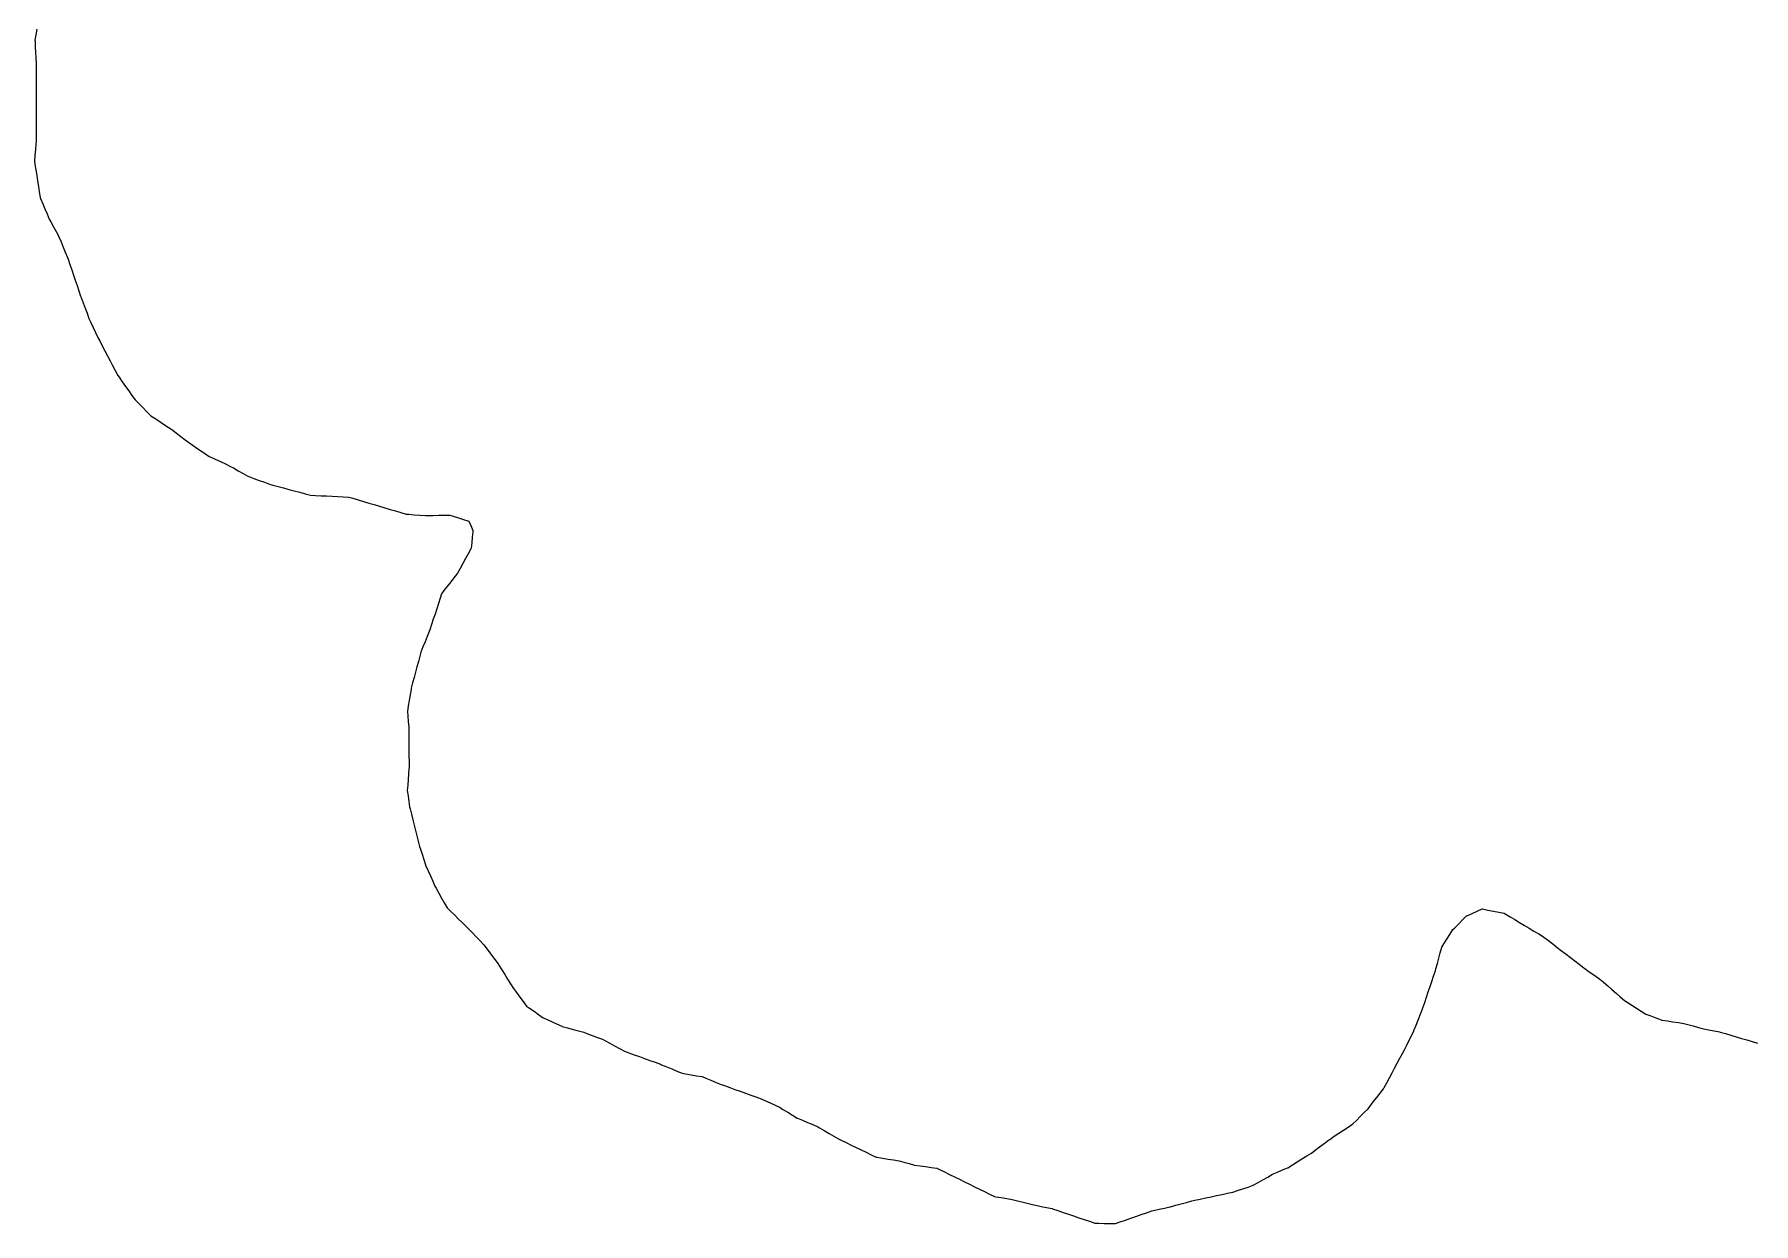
# Model space of a CAD drawing. Header units: millimetres. Extents: x 0 to 3094, y 578 to 2491.
# Drawn here: x 1721 to 2029.9, y 1650.6 to 1864.3 of the extents above; entities that cross this region are included whole.
import ezdxf

# ---------------------------------------------------------------- set-up
doc = ezdxf.new("R2010")
doc.units = ezdxf.units.MM
doc.layers.add('ALL_ISLANDS', color=7, linetype='Continuous')
doc.layers.add('OUTLINE_ISLAND_06', color=7, linetype='Continuous')

msp = doc.modelspace()

# ---------------------------------------------------------------- linework, layer by layer
at = {"layer": 'ALL_ISLANDS'}
msp.add_lwpolyline([(1721.4599, 1865.2058), (1721.2978, 1864.219), (1721.1356, 1863.2323), (1721.1447, 1863.0415), (1721.1919, 1862.0427), (1721.2392, 1861.0438), (1721.2865, 1860.0449), (1721.3337, 1859.046), (1721.3341, 1858.1856), (1721.3346, 1857.1856), (1721.3351, 1856.1856), (1721.3355, 1855.1856), (1721.336, 1854.1856), (1721.3364, 1853.1856), (1721.3369, 1852.1856), (1721.3374, 1851.1856), (1721.3378, 1850.1856), (1721.3383, 1849.1856), (1721.3388, 1848.1856), (1721.3392, 1847.1856), (1721.3397, 1846.1856), (1721.3402, 1845.1856), (1721.2879, 1844.5763), (1721.2025, 1843.5799), (1721.1171, 1842.5836), (1721.0317, 1841.5872), (1721.1366, 1840.9139), (1721.2905, 1839.9258), (1721.4445, 1838.9377), (1721.5984, 1837.9496), (1721.7523, 1836.9616), (1721.9063, 1835.9735), (1722.0602, 1834.9854), (1722.1454, 1834.782), (1722.5316, 1833.8596), (1722.9179, 1832.9372), (1723.3042, 1832.0148), (1723.6904, 1831.0924), (1723.9632, 1830.6017), (1724.4489, 1829.7276), (1724.9347, 1828.8535), (1725.4204, 1827.9794), (1725.4446, 1827.9211), (1725.827, 1826.9971), (1726.2094, 1826.0731), (1726.5918, 1825.1491), (1726.9742, 1824.2252), (1727.0897, 1823.885), (1727.4113, 1822.9381), (1727.7328, 1821.9912), (1728.0543, 1821.0443), (1728.3759, 1820.0974), (1728.6974, 1819.1505), (1729.0189, 1818.2036), (1729.3405, 1817.2567), (1729.44, 1816.9909), (1729.7905, 1816.0544), (1730.1411, 1815.1178), (1730.4916, 1814.1813), (1730.8422, 1813.2447), (1731.1801, 1812.527), (1731.6061, 1811.6223), (1732.0322, 1810.7176), (1732.4582, 1809.8129), (1732.7729, 1809.2096), (1733.2355, 1808.323), (1733.698, 1807.4364), (1734.1606, 1806.5498), (1734.6231, 1805.6632), (1735.0857, 1804.7766), (1735.5482, 1803.89), (1736.0108, 1803.0034), (1736.2414, 1802.6798), (1736.8218, 1801.8655), (1737.4022, 1801.0511), (1737.9826, 1800.2368), (1738.563, 1799.4225), (1739.1434, 1798.6081), (1739.8484, 1797.903), (1740.5554, 1797.1958), (1741.2625, 1796.4886), (1741.9695, 1795.7814), (1742.5667, 1795.3817), (1743.3978, 1794.8256), (1744.2289, 1794.2694), (1745.06, 1793.7132), (1745.891, 1793.1571), (1746.5529, 1792.6552), (1747.3497, 1792.0509), (1748.1465, 1791.4466), (1748.9432, 1790.8424), (1749.1311, 1790.7146), (1749.9579, 1790.1521), (1750.7847, 1789.5897), (1751.6115, 1789.0272), (1752.4383, 1788.4647), (1752.6341, 1788.3731), (1753.54, 1787.9495), (1754.4458, 1787.5259), (1755.3517, 1787.1023), (1756.2575, 1786.6787), (1756.7865, 1786.3815), (1757.6583, 1785.8916), (1758.5301, 1785.4017), (1759.4019, 1784.9119), (1759.5443, 1784.8588), (1760.4813, 1784.5093), (1761.4182, 1784.1599), (1762.3552, 1783.8105), (1763.2921, 1783.4611), (1763.8703, 1783.3064), (1764.8363, 1783.048), (1765.8023, 1782.7895), (1766.7684, 1782.5311), (1767.7344, 1782.2726), (1768.7004, 1782.0142), (1769.6665, 1781.7558), (1770.6325, 1781.4973), (1771.5375, 1781.4517), (1772.5363, 1781.4013), (1773.535, 1781.351), (1774.5337, 1781.3006), (1775.5324, 1781.2503), (1776.5312, 1781.1999), (1777.5299, 1781.1496), (1778.2509, 1780.9363), (1779.2098, 1780.6526), (1780.1687, 1780.3689), (1781.1277, 1780.0852), (1782.0866, 1779.8016), (1783.0455, 1779.5179), (1784.0044, 1779.2342), (1784.9633, 1778.9505), (1785.9223, 1778.6668), (1786.8812, 1778.3831), (1787.8401, 1778.0995), (1788.2966, 1778.0632), (1789.2935, 1777.9839), (1790.2903, 1777.9047), (1791.2872, 1777.8254), (1791.6853, 1777.8354), (1792.685, 1777.8604), (1793.6847, 1777.8855), (1794.6844, 1777.9106), (1795.6841, 1777.9356), (1796.2526, 1777.7512), (1797.2038, 1777.4427), (1798.155, 1777.1342), (1799.1062, 1776.8257), (1799.4237, 1776.07), (1799.8111, 1775.1481), (1799.7925, 1774.9404), (1799.7035, 1773.9444), (1799.6145, 1772.9483), (1799.5255, 1771.9523), (1799.476, 1771.8617), (1798.9964, 1770.9842), (1798.5169, 1770.1067), (1798.0373, 1769.2291), (1797.5578, 1768.3516), (1797.0782, 1767.4741), (1796.6549, 1766.9384), (1796.0349, 1766.1538), (1795.4149, 1765.3692), (1794.7948, 1764.5846), (1794.1748, 1763.8001), (1793.9224, 1763.0071), (1793.619, 1762.0542), (1793.3157, 1761.1014), (1793.0123, 1760.1485), (1792.709, 1759.1956), (1792.4056, 1758.2427), (1792.1023, 1757.2898), (1791.9919, 1757.0211), (1791.6119, 1756.0962), (1791.2319, 1755.1712), (1790.8519, 1754.2462), (1790.4718, 1753.3212), (1790.2796, 1752.6003), (1790.0219, 1751.6341), (1789.7642, 1750.6678), (1789.5065, 1749.7016), (1789.2488, 1748.7354), (1788.9912, 1747.7691), (1788.7335, 1746.8029), (1788.7006, 1746.6037), (1788.5377, 1745.617), (1788.3748, 1744.6304), (1788.2119, 1743.6437), (1788.049, 1742.6571), (1788.1202, 1741.8148), (1788.2043, 1740.8183), (1788.2885, 1739.8219), (1788.2899, 1739.6697), (1788.2989, 1738.6698), (1788.3079, 1737.6698), (1788.317, 1736.6699), (1788.326, 1735.6699), (1788.335, 1734.67), (1788.344, 1733.67), (1788.3531, 1732.67), (1788.3337, 1732.4184), (1788.2569, 1731.4213), (1788.1801, 1730.4243), (1788.1033, 1729.4272), (1788.0265, 1728.4302), (1788.161, 1727.4748), (1788.3003, 1726.4846), (1788.4397, 1725.4944), (1788.5294, 1725.1383), (1788.7737, 1724.1686), (1789.0181, 1723.1989), (1789.2625, 1722.2293), (1789.5068, 1721.2596), (1789.7512, 1720.2899), (1789.9956, 1719.3202), (1790.2399, 1718.3505), (1790.3768, 1717.9263), (1790.6838, 1716.9746), (1790.9908, 1716.0228), (1791.2978, 1715.0711), (1791.3693, 1714.9117), (1791.7783, 1713.9992), (1792.1873, 1713.0866), (1792.5963, 1712.1741), (1793.0053, 1711.2616), (1793.2233, 1710.8695), (1793.7093, 1709.9956), (1794.1952, 1709.1216), (1794.6812, 1708.2476), (1795.1671, 1707.3736), (1795.7671, 1706.7903), (1796.4841, 1706.0932), (1797.2011, 1705.3961), (1797.9181, 1704.699), (1798.6351, 1704.0019), (1799.031, 1703.5888), (1799.7229, 1702.8668), (1800.4148, 1702.1448), (1801.1067, 1701.4228), (1801.7986, 1700.7008), (1801.9622, 1700.4814), (1802.5601, 1699.6799), (1803.158, 1698.8783), (1803.7559, 1698.0767), (1804.3537, 1697.2751), (1804.4702, 1697.0897), (1805.0019, 1696.2427), (1805.5336, 1695.3958), (1806.0653, 1694.5489), (1806.597, 1693.702), (1807.1288, 1692.8551), (1807.6785, 1692.1196), (1808.2773, 1691.3187), (1808.876, 1690.5177), (1809.4747, 1689.7168), (1809.9941, 1689.3471), (1810.8089, 1688.7673), (1811.6236, 1688.1875), (1812.4384, 1687.6077), (1813.0398, 1687.3351), (1813.9506, 1686.9222), (1814.8614, 1686.5094), (1815.7722, 1686.0965), (1815.8827, 1686.0658), (1816.8461, 1685.7979), (1817.8095, 1685.5299), (1818.773, 1685.2619), (1819.7364, 1684.994), (1820.3143, 1684.7794), (1821.2518, 1684.4314), (1822.1893, 1684.0835), (1823.1268, 1683.7355), (1823.5305, 1683.5149), (1824.408, 1683.0355), (1825.2856, 1682.5561), (1826.1632, 1682.0767), (1827.0408, 1681.5972), (1827.8532, 1681.3045), (1828.794, 1680.9655), (1829.7348, 1680.6266), (1830.6756, 1680.2876), (1831.6164, 1679.9486), (1832.5572, 1679.6097), (1833.498, 1679.2707), (1833.7174, 1679.1792), (1834.6404, 1678.7943), (1835.5633, 1678.4094), (1836.4863, 1678.0245), (1837.4092, 1677.6396), (1838.0395, 1677.5346), (1839.0259, 1677.3704), (1840.0123, 1677.2062), (1840.9987, 1677.0419), (1841.6697, 1676.7669), (1842.595, 1676.3877), (1843.5203, 1676.0084), (1844.4456, 1675.6292), (1845.0291, 1675.4193), (1845.9701, 1675.0809), (1846.9111, 1674.7425), (1847.8521, 1674.4041), (1848.7931, 1674.0656), (1849.734, 1673.7272), (1850.675, 1673.3888), (1851.616, 1673.0503), (1852.2946, 1672.7322), (1853.2, 1672.3076), (1854.1054, 1671.8831), (1855.0108, 1671.4586), (1855.5183, 1671.1516), (1856.374, 1670.634), (1857.2296, 1670.1165), (1858.0853, 1669.5989), (1858.1223, 1669.5833), (1859.0432, 1669.1935), (1859.9642, 1668.8037), (1860.8851, 1668.414), (1861.806, 1668.0242), (1862.0801, 1667.8627), (1862.9415, 1667.3549), (1863.803, 1666.847), (1864.6644, 1666.3392), (1865.5259, 1665.8314), (1865.9714, 1665.6163), (1866.872, 1665.1815), (1867.7725, 1664.7468), (1868.6731, 1664.3121), (1869.5737, 1663.8773), (1870.4742, 1663.4426), (1871.3748, 1663.0078), (1872.2753, 1662.5731), (1872.4507, 1662.5446), (1873.4377, 1662.3842), (1874.4248, 1662.2238), (1875.4118, 1662.0634), (1876.3989, 1661.903), (1877.2208, 1661.6722), (1878.1835, 1661.4018), (1879.1463, 1661.1313), (1879.1859, 1661.126), (1880.1771, 1660.9935), (1881.1683, 1660.8609), (1882.1594, 1660.7283), (1883.1506, 1660.5957), (1883.6429, 1660.3532), (1884.5399, 1659.9111), (1885.4369, 1659.4691), (1886.3339, 1659.0271), (1887.2309, 1658.5851), (1888.1279, 1658.1431), (1889.0249, 1657.701), (1889.9219, 1657.259), (1890.8189, 1656.817), (1891.7159, 1656.375), (1892.6129, 1655.933), (1893.5099, 1655.4909), (1893.76, 1655.4513), (1894.7476, 1655.2945), (1895.7352, 1655.1378), (1896.7229, 1654.981), (1896.7261, 1654.9802), (1897.6944, 1654.7304), (1898.6627, 1654.4806), (1899.631, 1654.2308), (1900.5993, 1653.981), (1900.9365, 1653.9133), (1901.9169, 1653.7164), (1902.8973, 1653.5196), (1903.8778, 1653.3227), (1903.9707, 1653.2911), (1904.9176, 1652.9694), (1905.8644, 1652.6478), (1906.8113, 1652.3261), (1907.7581, 1652.0044), (1908.705, 1651.6827), (1909.6518, 1651.3611), (1910.5987, 1651.0394), (1911.5455, 1650.7177), (1912.259, 1650.7004), (1913.2587, 1650.6762), (1914.2584, 1650.6519), (1915.2582, 1650.6277), (1916.1203, 1650.9317), (1917.0634, 1651.2642), (1918.0065, 1651.5967), (1918.9496, 1651.9292), (1919.8927, 1652.2617), (1920.8358, 1652.5942), (1921.7789, 1652.9267), (1922.1143, 1652.9987), (1923.0921, 1653.2086), (1924.0698, 1653.4186), (1925.0475, 1653.6285), (1925.1455, 1653.6551), (1926.1105, 1653.9172), (1927.0756, 1654.1792), (1928.0407, 1654.4413), (1929.0057, 1654.7033), (1929.5297, 1654.8174), (1930.5068, 1655.0301), (1931.4839, 1655.2429), (1932.461, 1655.4556), (1933.4381, 1655.6683), (1934.4152, 1655.8811), (1935.3923, 1656.0938), (1936.3694, 1656.3065), (1937.1848, 1656.5747), (1938.1347, 1656.8872), (1939.0846, 1657.1997), (1940.0346, 1657.5121), (1940.9022, 1658.0079), (1941.7705, 1658.504), (1942.6387, 1659.0001), (1943.507, 1659.4962), (1944.3665, 1659.8665), (1945.2849, 1660.2622), (1946.2033, 1660.6578), (1946.2327, 1660.676), (1947.0829, 1661.2025), (1947.9331, 1661.729), (1948.7832, 1662.2555), (1949.6334, 1662.782), (1950.4836, 1663.3085), (1951.1557, 1663.8171), (1951.9531, 1664.4205), (1952.7505, 1665.0239), (1953.548, 1665.6273), (1953.7575, 1665.7669), (1954.5898, 1666.3213), (1955.422, 1666.8757), (1956.2543, 1667.4301), (1957.0865, 1667.9845), (1957.9188, 1668.5389), (1958.5531, 1669.1672), (1959.2636, 1669.8709), (1959.9741, 1670.5746), (1960.6846, 1671.2783), (1960.9947, 1671.6857), (1961.6004, 1672.4814), (1962.2061, 1673.2771), (1962.8118, 1674.0728), (1963.4174, 1674.8685), (1963.5249, 1675.0664), (1964.002, 1675.9453), (1964.4791, 1676.8241), (1964.9562, 1677.7029), (1965.4334, 1678.5818), (1965.9105, 1679.4606), (1966.3876, 1680.3395), (1966.8647, 1681.2183), (1967.3418, 1682.0971), (1967.558, 1682.5441), (1967.9934, 1683.4443), (1968.4287, 1684.3446), (1968.8641, 1685.2448), (1968.8963, 1685.3252), (1969.268, 1686.2536), (1969.6397, 1687.182), (1970.0113, 1688.1103), (1970.383, 1689.0387), (1970.5116, 1689.419), (1970.832, 1690.3662), (1971.1524, 1691.3135), (1971.4728, 1692.2608), (1971.7933, 1693.2081), (1972.1137, 1694.1553), (1972.4341, 1695.1026), (1972.7545, 1696.0499), (1972.8507, 1696.4046), (1973.1125, 1697.3697), (1973.3743, 1698.3349), (1973.636, 1699.3), (1973.8978, 1700.2651), (1974.2917, 1700.8963), (1974.8211, 1701.7446), (1975.3506, 1702.593), (1975.88, 1703.4413), (1976.2288, 1703.7895), (1976.9366, 1704.4959), (1977.6444, 1705.2023), (1978.3522, 1705.9087), (1978.4244, 1705.9413), (1979.3359, 1706.3526), (1980.2474, 1706.7638), (1981.159, 1707.1751), (1981.2052, 1707.1658), (1982.1856, 1706.9686), (1983.166, 1706.7714), (1984.1463, 1706.5742), (1985.1267, 1706.377), (1985.316, 1706.2635), (1986.1736, 1705.7491), (1987.0312, 1705.2348), (1987.8888, 1704.7205), (1988.7464, 1704.2062), (1989.604, 1703.6919), (1990.4616, 1703.1776), (1991.3192, 1702.6632), (1992.1768, 1702.1489), (1992.2593, 1702.0856), (1993.0526, 1701.4768), (1993.8459, 1700.868), (1994.6392, 1700.2592), (1995.4325, 1699.6504), (1996.2258, 1699.0416), (1997.0192, 1698.4328), (1997.8125, 1697.824), (1998.6058, 1697.2151), (1999.3991, 1696.6063), (1999.5957, 1696.4644), (2000.4065, 1695.879), (2001.2172, 1695.2936), (2002.028, 1694.7082), (2002.8388, 1694.1228), (2002.9522, 1694.0236), (2003.7048, 1693.3652), (2004.4574, 1692.7067), (2005.21, 1692.0482), (2005.9626, 1691.3898), (2006.7152, 1690.7313), (2007.1772, 1690.4349), (2008.0189, 1689.895), (2008.8605, 1689.355), (2009.7022, 1688.815), (2010.5439, 1688.275), (2011.4353, 1687.933), (2012.3689, 1687.5747), (2013.3025, 1687.2165), (2013.4369, 1687.1965), (2014.426, 1687.0491), (2015.4151, 1686.9018), (2016.4042, 1686.7545), (2017.3933, 1686.6072), (2018.1198, 1686.406), (2019.0835, 1686.1391), (2020.0472, 1685.8723), (2021.011, 1685.6054), (2021.8367, 1685.4452), (2022.8184, 1685.2547), (2023.8001, 1685.0642), (2023.8884, 1685.038), (2024.8471, 1684.7537), (2025.8058, 1684.4693), (2026.7646, 1684.185), (2027.7233, 1683.9007), (2028.682, 1683.6164), (2029.6407, 1683.332), (2030.5995, 1683.0477)], dxfattribs=at)
at = {"layer": 'OUTLINE_ISLAND_06'}
msp.add_lwpolyline([(1721.4599, 1865.2058), (1721.2978, 1864.219), (1721.1356, 1863.2323), (1721.1447, 1863.0415), (1721.1919, 1862.0427), (1721.2392, 1861.0438), (1721.2865, 1860.0449), (1721.3337, 1859.046), (1721.3341, 1858.1856), (1721.3346, 1857.1856), (1721.3351, 1856.1856), (1721.3355, 1855.1856), (1721.336, 1854.1856), (1721.3364, 1853.1856), (1721.3369, 1852.1856), (1721.3374, 1851.1856), (1721.3378, 1850.1856), (1721.3383, 1849.1856), (1721.3388, 1848.1856), (1721.3392, 1847.1856), (1721.3397, 1846.1856), (1721.3402, 1845.1856), (1721.2879, 1844.5763), (1721.2025, 1843.5799), (1721.1171, 1842.5836), (1721.0317, 1841.5872), (1721.1366, 1840.9139), (1721.2905, 1839.9258), (1721.4445, 1838.9377), (1721.5984, 1837.9496), (1721.7523, 1836.9616), (1721.9063, 1835.9735), (1722.0602, 1834.9854), (1722.1454, 1834.782), (1722.5316, 1833.8596), (1722.9179, 1832.9372), (1723.3042, 1832.0148), (1723.6904, 1831.0924), (1723.9632, 1830.6017), (1724.4489, 1829.7276), (1724.9347, 1828.8535), (1725.4204, 1827.9794), (1725.4446, 1827.9211), (1725.827, 1826.9971), (1726.2094, 1826.0731), (1726.5918, 1825.1491), (1726.9742, 1824.2252), (1727.0897, 1823.885), (1727.4113, 1822.9381), (1727.7328, 1821.9912), (1728.0543, 1821.0443), (1728.3759, 1820.0974), (1728.6974, 1819.1505), (1729.0189, 1818.2036), (1729.3405, 1817.2567), (1729.44, 1816.9909), (1729.7905, 1816.0544), (1730.1411, 1815.1178), (1730.4916, 1814.1813), (1730.8422, 1813.2447), (1731.1801, 1812.527), (1731.6061, 1811.6223), (1732.0322, 1810.7176), (1732.4582, 1809.8129), (1732.7729, 1809.2096), (1733.2355, 1808.323), (1733.698, 1807.4364), (1734.1606, 1806.5498), (1734.6231, 1805.6632), (1735.0857, 1804.7766), (1735.5482, 1803.89), (1736.0108, 1803.0034), (1736.2414, 1802.6798), (1736.8218, 1801.8655), (1737.4022, 1801.0511), (1737.9826, 1800.2368), (1738.563, 1799.4225), (1739.1434, 1798.6081), (1739.8484, 1797.903), (1740.5554, 1797.1958), (1741.2625, 1796.4886), (1741.9695, 1795.7814), (1742.5667, 1795.3817), (1743.3978, 1794.8256), (1744.2289, 1794.2694), (1745.06, 1793.7132), (1745.891, 1793.1571), (1746.5529, 1792.6552), (1747.3497, 1792.0509), (1748.1465, 1791.4466), (1748.9432, 1790.8424), (1749.1311, 1790.7146), (1749.9579, 1790.1521), (1750.7847, 1789.5897), (1751.6115, 1789.0272), (1752.4383, 1788.4647), (1752.6341, 1788.3731), (1753.54, 1787.9495), (1754.4458, 1787.5259), (1755.3517, 1787.1023), (1756.2575, 1786.6787), (1756.7865, 1786.3815), (1757.6583, 1785.8916), (1758.5301, 1785.4017), (1759.4019, 1784.9119), (1759.5443, 1784.8588), (1760.4813, 1784.5093), (1761.4182, 1784.1599), (1762.3552, 1783.8105), (1763.2921, 1783.4611), (1763.8703, 1783.3064), (1764.8363, 1783.048), (1765.8023, 1782.7895), (1766.7684, 1782.5311), (1767.7344, 1782.2726), (1768.7004, 1782.0142), (1769.6665, 1781.7558), (1770.6325, 1781.4973), (1771.5375, 1781.4517), (1772.5363, 1781.4013), (1773.535, 1781.351), (1774.5337, 1781.3006), (1775.5324, 1781.2503), (1776.5312, 1781.1999), (1777.5299, 1781.1496), (1778.2509, 1780.9363), (1779.2098, 1780.6526), (1780.1687, 1780.3689), (1781.1277, 1780.0852), (1782.0866, 1779.8016), (1783.0455, 1779.5179), (1784.0044, 1779.2342), (1784.9633, 1778.9505), (1785.9223, 1778.6668), (1786.8812, 1778.3831), (1787.8401, 1778.0995), (1788.2966, 1778.0632), (1789.2935, 1777.9839), (1790.2903, 1777.9047), (1791.2872, 1777.8254), (1791.6853, 1777.8354), (1792.685, 1777.8604), (1793.6847, 1777.8855), (1794.6844, 1777.9106), (1795.6841, 1777.9356), (1796.2526, 1777.7512), (1797.2038, 1777.4427), (1798.155, 1777.1342), (1799.1062, 1776.8257), (1799.4237, 1776.07), (1799.8111, 1775.1481), (1799.7925, 1774.9404), (1799.7035, 1773.9444), (1799.6145, 1772.9483), (1799.5255, 1771.9523), (1799.476, 1771.8617), (1798.9964, 1770.9842), (1798.5169, 1770.1067), (1798.0373, 1769.2291), (1797.5578, 1768.3516), (1797.0782, 1767.4741), (1796.6549, 1766.9384), (1796.0349, 1766.1538), (1795.4149, 1765.3692), (1794.7948, 1764.5846), (1794.1748, 1763.8001), (1793.9224, 1763.0071), (1793.619, 1762.0542), (1793.3157, 1761.1014), (1793.0123, 1760.1485), (1792.709, 1759.1956), (1792.4056, 1758.2427), (1792.1023, 1757.2898), (1791.9919, 1757.0211), (1791.6119, 1756.0962), (1791.2319, 1755.1712), (1790.8519, 1754.2462), (1790.4718, 1753.3212), (1790.2796, 1752.6003), (1790.0219, 1751.6341), (1789.7642, 1750.6678), (1789.5065, 1749.7016), (1789.2488, 1748.7354), (1788.9912, 1747.7691), (1788.7335, 1746.8029), (1788.7006, 1746.6037), (1788.5377, 1745.617), (1788.3748, 1744.6304), (1788.2119, 1743.6437), (1788.049, 1742.6571), (1788.1202, 1741.8148), (1788.2043, 1740.8183), (1788.2885, 1739.8219), (1788.2899, 1739.6697), (1788.2989, 1738.6698), (1788.3079, 1737.6698), (1788.317, 1736.6699), (1788.326, 1735.6699), (1788.335, 1734.67), (1788.344, 1733.67), (1788.3531, 1732.67), (1788.3337, 1732.4184), (1788.2569, 1731.4213), (1788.1801, 1730.4243), (1788.1033, 1729.4272), (1788.0265, 1728.4302), (1788.161, 1727.4748), (1788.3003, 1726.4846), (1788.4397, 1725.4944), (1788.5294, 1725.1383), (1788.7737, 1724.1686), (1789.0181, 1723.1989), (1789.2625, 1722.2293), (1789.5068, 1721.2596), (1789.7512, 1720.2899), (1789.9956, 1719.3202), (1790.2399, 1718.3505), (1790.3768, 1717.9263), (1790.6838, 1716.9746), (1790.9908, 1716.0228), (1791.2978, 1715.0711), (1791.3693, 1714.9117), (1791.7783, 1713.9992), (1792.1873, 1713.0866), (1792.5963, 1712.1741), (1793.0053, 1711.2616), (1793.2233, 1710.8695), (1793.7093, 1709.9956), (1794.1952, 1709.1216), (1794.6812, 1708.2476), (1795.1671, 1707.3736), (1795.7671, 1706.7903), (1796.4841, 1706.0932), (1797.2011, 1705.3961), (1797.9181, 1704.699), (1798.6351, 1704.0019), (1799.031, 1703.5888), (1799.7229, 1702.8668), (1800.4148, 1702.1448), (1801.1067, 1701.4228), (1801.7986, 1700.7008), (1801.9622, 1700.4814), (1802.5601, 1699.6799), (1803.158, 1698.8783), (1803.7559, 1698.0767), (1804.3537, 1697.2751), (1804.4702, 1697.0897), (1805.0019, 1696.2427), (1805.5336, 1695.3958), (1806.0653, 1694.5489), (1806.597, 1693.702), (1807.1288, 1692.8551), (1807.6785, 1692.1196), (1808.2773, 1691.3187), (1808.876, 1690.5177), (1809.4747, 1689.7168), (1809.9941, 1689.3471), (1810.8089, 1688.7673), (1811.6236, 1688.1875), (1812.4384, 1687.6077), (1813.0398, 1687.3351), (1813.9506, 1686.9222), (1814.8614, 1686.5094), (1815.7722, 1686.0965), (1815.8827, 1686.0658), (1816.8461, 1685.7979), (1817.8095, 1685.5299), (1818.773, 1685.2619), (1819.7364, 1684.994), (1820.3143, 1684.7794), (1821.2518, 1684.4314), (1822.1893, 1684.0835), (1823.1268, 1683.7355), (1823.5305, 1683.5149), (1824.408, 1683.0355), (1825.2856, 1682.5561), (1826.1632, 1682.0767), (1827.0408, 1681.5972), (1827.8532, 1681.3045), (1828.794, 1680.9655), (1829.7348, 1680.6266), (1830.6756, 1680.2876), (1831.6164, 1679.9486), (1832.5572, 1679.6097), (1833.498, 1679.2707), (1833.7174, 1679.1792), (1834.6404, 1678.7943), (1835.5633, 1678.4094), (1836.4863, 1678.0245), (1837.4092, 1677.6396), (1838.0395, 1677.5346), (1839.0259, 1677.3704), (1840.0123, 1677.2062), (1840.9987, 1677.0419), (1841.6697, 1676.7669), (1842.595, 1676.3877), (1843.5203, 1676.0084), (1844.4456, 1675.6292), (1845.0291, 1675.4193), (1845.9701, 1675.0809), (1846.9111, 1674.7425), (1847.8521, 1674.4041), (1848.7931, 1674.0656), (1849.734, 1673.7272), (1850.675, 1673.3888), (1851.616, 1673.0503), (1852.2946, 1672.7322), (1853.2, 1672.3076), (1854.1054, 1671.8831), (1855.0108, 1671.4586), (1855.5183, 1671.1516), (1856.374, 1670.634), (1857.2296, 1670.1165), (1858.0853, 1669.5989), (1858.1223, 1669.5833), (1859.0432, 1669.1935), (1859.9642, 1668.8037), (1860.8851, 1668.414), (1861.806, 1668.0242), (1862.0801, 1667.8627), (1862.9415, 1667.3549), (1863.803, 1666.847), (1864.6644, 1666.3392), (1865.5259, 1665.8314), (1865.9714, 1665.6163), (1866.872, 1665.1815), (1867.7725, 1664.7468), (1868.6731, 1664.3121), (1869.5737, 1663.8773), (1870.4742, 1663.4426), (1871.3748, 1663.0078), (1872.2753, 1662.5731), (1872.4507, 1662.5446), (1873.4377, 1662.3842), (1874.4248, 1662.2238), (1875.4118, 1662.0634), (1876.3989, 1661.903), (1877.2208, 1661.6722), (1878.1835, 1661.4018), (1879.1463, 1661.1313), (1879.1859, 1661.126), (1880.1771, 1660.9935), (1881.1683, 1660.8609), (1882.1594, 1660.7283), (1883.1506, 1660.5957), (1883.6429, 1660.3532), (1884.5399, 1659.9111), (1885.4369, 1659.4691), (1886.3339, 1659.0271), (1887.2309, 1658.5851), (1888.1279, 1658.1431), (1889.0249, 1657.701), (1889.9219, 1657.259), (1890.8189, 1656.817), (1891.7159, 1656.375), (1892.6129, 1655.933), (1893.5099, 1655.4909), (1893.76, 1655.4513), (1894.7476, 1655.2945), (1895.7352, 1655.1378), (1896.7229, 1654.981), (1896.7261, 1654.9802), (1897.6944, 1654.7304), (1898.6627, 1654.4806), (1899.631, 1654.2308), (1900.5993, 1653.981), (1900.9365, 1653.9133), (1901.9169, 1653.7164), (1902.8973, 1653.5196), (1903.8778, 1653.3227), (1903.9707, 1653.2911), (1904.9176, 1652.9694), (1905.8644, 1652.6478), (1906.8113, 1652.3261), (1907.7581, 1652.0044), (1908.705, 1651.6827), (1909.6518, 1651.3611), (1910.5987, 1651.0394), (1911.5455, 1650.7177), (1912.259, 1650.7004), (1913.2587, 1650.6762), (1914.2584, 1650.6519), (1915.2582, 1650.6277), (1916.1203, 1650.9317), (1917.0634, 1651.2642), (1918.0065, 1651.5967), (1918.9496, 1651.9292), (1919.8927, 1652.2617), (1920.8358, 1652.5942), (1921.7789, 1652.9267), (1922.1143, 1652.9987), (1923.0921, 1653.2086), (1924.0698, 1653.4186), (1925.0475, 1653.6285), (1925.1455, 1653.6551), (1926.1105, 1653.9172), (1927.0756, 1654.1792), (1928.0407, 1654.4413), (1929.0057, 1654.7033), (1929.5297, 1654.8174), (1930.5068, 1655.0301), (1931.4839, 1655.2429), (1932.461, 1655.4556), (1933.4381, 1655.6683), (1934.4152, 1655.8811), (1935.3923, 1656.0938), (1936.3694, 1656.3065), (1937.1848, 1656.5747), (1938.1347, 1656.8872), (1939.0846, 1657.1997), (1940.0346, 1657.5121), (1940.9022, 1658.0079), (1941.7705, 1658.504), (1942.6387, 1659.0001), (1943.507, 1659.4962), (1944.3665, 1659.8665), (1945.2849, 1660.2622), (1946.2033, 1660.6578), (1946.2327, 1660.676), (1947.0829, 1661.2025), (1947.9331, 1661.729), (1948.7832, 1662.2555), (1949.6334, 1662.782), (1950.4836, 1663.3085), (1951.1557, 1663.8171), (1951.9531, 1664.4205), (1952.7505, 1665.0239), (1953.548, 1665.6273), (1953.7575, 1665.7669), (1954.5898, 1666.3213), (1955.422, 1666.8757), (1956.2543, 1667.4301), (1957.0865, 1667.9845), (1957.9188, 1668.5389), (1958.5531, 1669.1672), (1959.2636, 1669.8709), (1959.9741, 1670.5746), (1960.6846, 1671.2783), (1960.9947, 1671.6857), (1961.6004, 1672.4814), (1962.2061, 1673.2771), (1962.8118, 1674.0728), (1963.4174, 1674.8685), (1963.5249, 1675.0664), (1964.002, 1675.9453), (1964.4791, 1676.8241), (1964.9562, 1677.7029), (1965.4334, 1678.5818), (1965.9105, 1679.4606), (1966.3876, 1680.3395), (1966.8647, 1681.2183), (1967.3418, 1682.0971), (1967.558, 1682.5441), (1967.9934, 1683.4443), (1968.4287, 1684.3446), (1968.8641, 1685.2448), (1968.8963, 1685.3252), (1969.268, 1686.2536), (1969.6397, 1687.182), (1970.0113, 1688.1103), (1970.383, 1689.0387), (1970.5116, 1689.419), (1970.832, 1690.3662), (1971.1524, 1691.3135), (1971.4728, 1692.2608), (1971.7933, 1693.2081), (1972.1137, 1694.1553), (1972.4341, 1695.1026), (1972.7545, 1696.0499), (1972.8507, 1696.4046), (1973.1125, 1697.3697), (1973.3743, 1698.3349), (1973.636, 1699.3), (1973.8978, 1700.2651), (1974.2917, 1700.8963), (1974.8211, 1701.7446), (1975.3506, 1702.593), (1975.88, 1703.4413), (1976.2288, 1703.7895), (1976.9366, 1704.4959), (1977.6444, 1705.2023), (1978.3522, 1705.9087), (1978.4244, 1705.9413), (1979.3359, 1706.3526), (1980.2474, 1706.7638), (1981.159, 1707.1751), (1981.2052, 1707.1658), (1982.1856, 1706.9686), (1983.166, 1706.7714), (1984.1463, 1706.5742), (1985.1267, 1706.377), (1985.316, 1706.2635), (1986.1736, 1705.7491), (1987.0312, 1705.2348), (1987.8888, 1704.7205), (1988.7464, 1704.2062), (1989.604, 1703.6919), (1990.4616, 1703.1776), (1991.3192, 1702.6632), (1992.1768, 1702.1489), (1992.2593, 1702.0856), (1993.0526, 1701.4768), (1993.8459, 1700.868), (1994.6392, 1700.2592), (1995.4325, 1699.6504), (1996.2258, 1699.0416), (1997.0192, 1698.4328), (1997.8125, 1697.824), (1998.6058, 1697.2151), (1999.3991, 1696.6063), (1999.5957, 1696.4644), (2000.4065, 1695.879), (2001.2172, 1695.2936), (2002.028, 1694.7082), (2002.8388, 1694.1228), (2002.9522, 1694.0236), (2003.7048, 1693.3652), (2004.4574, 1692.7067), (2005.21, 1692.0482), (2005.9626, 1691.3898), (2006.7152, 1690.7313), (2007.1772, 1690.4349), (2008.0189, 1689.895), (2008.8605, 1689.355), (2009.7022, 1688.815), (2010.5439, 1688.275), (2011.4353, 1687.933), (2012.3689, 1687.5747), (2013.3025, 1687.2165), (2013.4369, 1687.1965), (2014.426, 1687.0491), (2015.4151, 1686.9018), (2016.4042, 1686.7545), (2017.3933, 1686.6072), (2018.1198, 1686.406), (2019.0835, 1686.1391), (2020.0472, 1685.8723), (2021.011, 1685.6054), (2021.8367, 1685.4452), (2022.8184, 1685.2547), (2023.8001, 1685.0642), (2023.8884, 1685.038), (2024.8471, 1684.7537), (2025.8058, 1684.4693), (2026.7646, 1684.185), (2027.7233, 1683.9007), (2028.682, 1683.6164), (2029.6407, 1683.332), (2030.5995, 1683.0477)], dxfattribs=at)

doc.saveas('drawing.dxf')
